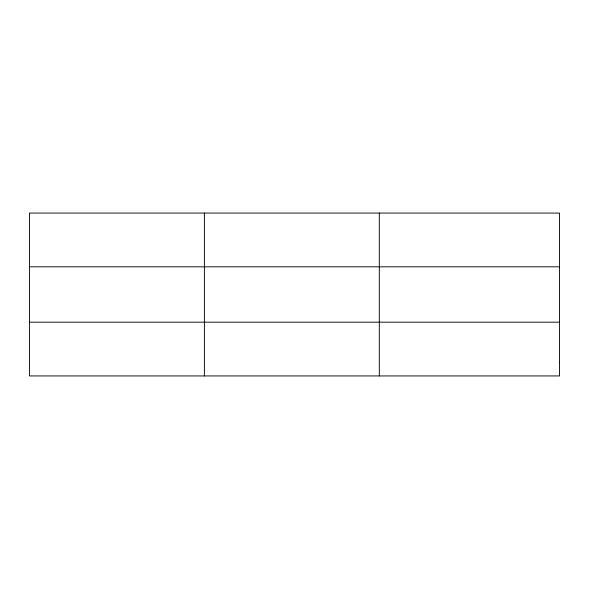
<?xml version="1.0" encoding="UTF-8"?>
<svg xmlns="http://www.w3.org/2000/svg" width="589" height="589" viewBox="0 0 589 589"><rect width="100%" height="100%" fill="white"/><g stroke="black" fill="none" stroke-linecap="round" stroke-linejoin="round"><path stroke-width="0.88" d="M204.383 375.937L204.383 213.063M379.316 375.937L379.316 213.063M29.45 266.81L559.55 266.81M29.45 322.19L559.55 322.19M559.55 362.5L559.55 375.937L29.45 375.937L29.45 213.063L559.55 213.063L559.55 362.5"/></g></svg>
